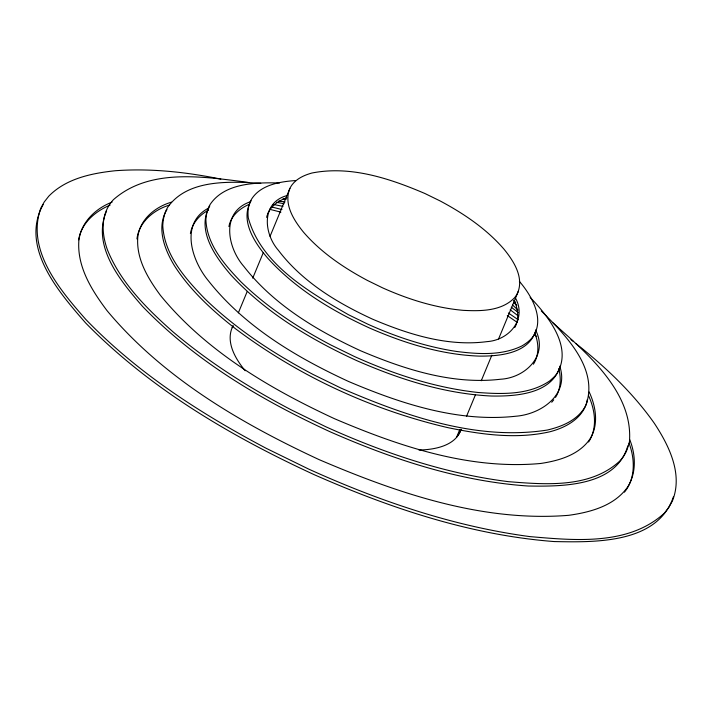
<?xml version="1.0" encoding="UTF-8"?>
<svg xmlns="http://www.w3.org/2000/svg" width="712" height="712" viewBox="0 0 712 712"><rect width="100%" height="100%" fill="white"/><g stroke="black" fill="none" stroke-linecap="round" stroke-linejoin="round"><path stroke-width="1.07" d="M673.383 496.887C657.434 543.888 594.769 542.33 554.292 541.565C470.97 535.21 390.639 508.332 314.579 474.842C231.249 436.447 150.312 388.966 85.68 323.008C59.105 292.525 19.553 247.26 43.156 204.566M627.797 445.908C616.111 486.59 562.48 486.554 528.286 486.02C459.534 481.383 393.158 459.471 330.421 431.917C261.793 400.358 195.177 361.064 142.427 306.285C120.684 281.24 91.261 246.058 106.604 210.939M78.649 239.873C81.186 223.31 95.212 211.215 110.066 205.163M136.944 238.929C139 221.922 153.934 209.8 169.5 205.047M587.302 399.574C586.973 403.98 584.712 407.798 582.113 411.198C573.614 421.842 560.157 427.022 547.279 430.048C476.328 441.12 405.484 415.817 341.173 388.191L313.031 374.432C274.191 353.935 236.945 329.718 205.243 299.147C185.61 278.846 164.223 255.118 162.763 225.428C163.119 219.1 164.401 212.603 167.792 207.165C187.852 178.854 230.172 181.471 260.761 183.304M560.326 365.532C552.441 394.128 515.924 396.45 491.324 396.023C444.733 393.781 399.601 379.363 357.121 360.797C310.806 339.588 265.914 312.791 231.053 275.135C215.514 257.085 195.916 230.163 209.764 205.937M190.398 233.554C192.089 223.345 199.538 214.793 208.563 210.12M228.926 226.576C230.733 216.145 239.499 208.607 248.773 204.522M536.02 329.558C529.853 353.526 499.646 356.347 479.034 356.107C441.102 354.692 404.274 343.157 369.688 328.081C332.059 310.904 295.613 288.983 267.641 258.073C254.878 243.041 239.535 220.569 251.105 200.757M266.608 217.391L267.142 215.353M232.958 325.882C225.09 341.511 235.28 358.741 245.204 370.756M289.918 188.369C283.332 204.059 293.914 220.391 303.552 232.228C321.121 252.555 343.762 267.81 367.312 280.386L382.549 287.835C408.127 299.289 435.29 307.913 463.325 310.352C480.653 311.233 501.132 311.26 514.242 298.07C514.918 297.296 515.55 296.486 516.111 295.631C516.672 294.795 517.17 293.914 517.606 293.006C524.192 277.315 513.61 260.975 503.963 249.147C486.403 228.819 463.761 213.564 440.212 200.989L424.975 193.539C389.811 178.49 350.58 165.389 312.007 173.007C304.629 175.019 297.118 178.356 292.294 184.506C291.368 185.707 290.567 186.998 289.918 188.369L270.053 236.331M418.95 450.011C433.973 449.788 455.992 446.024 460.984 429.292M238.351 312.862L247.224 291.43M252.724 278.17L263.298 252.627M456.526 437.417L459.756 429.612M458.394 434.979L460.539 429.808M459.89 432.353L461.1 429.425M466.458 416.484L475.331 395.062M481.25 380.769L491.823 355.252M498.578 338.965L518.434 291.021M232.201 327.716L233.189 325.882M588.61 442.001C597.715 428.001 595.134 409.978 588.495 395.534M166.964 209.55C156.061 227.386 164.472 249.387 174.395 265.647C190.46 290.71 212.763 310.975 236.064 329.184C298.728 376.052 371.326 409.694 447.501 427.565C480.983 434.516 516.111 439.482 549.913 431.757C564.767 427.876 580.36 419.804 586.118 404.63C598.774 367.819 564.821 334.542 541.271 310.886M555.538 397.349C560.896 388.85 561.207 378.214 558.787 368.691M533.413 364.206C539.385 355.012 538.824 343.095 534.819 333.243M267.409 214.339C270.765 206.035 278.606 200.481 286.9 197.794M514.803 327.476C519.511 319.359 517.882 309.293 514.598 300.971M551.729 402.244L553.74 399.85M624.433 492.161C635.647 478.562 635.006 458.848 629.034 443.113M249.841 201.941C220.542 212.354 227.448 247.723 243.869 266.448C273.782 304.878 316.831 330.546 360.459 350.696C404.354 369.332 452.271 384.88 500.536 379.238C524.993 377.912 548.374 355.92 535.887 330.662M208.741 208.011C179.335 223.283 191.822 260.93 208.527 280.937C244.679 326.675 296.228 357.273 348.453 381.427C400.936 403.74 458.092 422.536 515.835 416.226C540.613 414.331 568.897 395.293 560.033 367.107M112.104 202.101C95.328 208.536 80.492 222.758 78.801 241.404C77.261 267.427 92.053 290.727 107.076 310.699C163.181 377.876 240.665 423.151 319.118 459.632C397.527 493.131 482.273 522.305 568.746 515.31C590.364 512.275 614.162 505.947 627.503 487.222C636.635 473.035 635.798 454.719 629.702 439.535M287.007 195.569C260.921 202.582 263.671 233.607 278.392 250.312C302.28 281.872 337.248 302.912 372.705 319.234C408.483 334.391 447.679 346.788 486.946 341.635C508.688 340.256 527.022 319.857 515.666 298.39M171.556 202.146C155.18 206.809 139.614 219.59 137.763 237.434C136.179 259.052 148.096 278.641 160.44 295.373C206.071 351.212 269.884 388.725 334.498 418.709C399.218 446.308 469.386 470.036 540.702 463.468C558.804 460.744 578.562 455.11 589.678 439.42C599.023 425.091 596.006 406.685 589.189 391.983M295.542 180.563C280.003 181.605 260.556 184.826 251.567 199.138C248.185 204.718 247.473 211.571 248.301 217.952C261.224 264.579 309.302 292.071 348.515 314.748L367.597 324.076C395.881 336.838 425.634 346.735 456.374 351.434C478.144 354.184 501.738 355.84 522.029 345.89C526.168 343.415 530.235 340.514 533.048 336.536C545.072 318.753 531.446 295.391 519.377 281.356M279.549 182.993C256.249 182.37 224.903 182.753 210.245 204.273C207.37 208.883 206.24 214.383 205.893 219.741C206.863 244.661 224.583 264.766 240.985 281.872C267.32 307.531 298.39 327.84 330.804 344.964L354.3 356.454C393.558 374.129 435.077 387.817 478.028 392.481C502.12 394.279 528.963 395.115 549.78 380.875C552.307 378.57 555.04 376.399 556.953 373.524C573.124 347.1 547.991 315.87 530.146 297.385M282.94 198.924L286.108 199.333M278.703 201.095L285.04 201.914M248.684 182.557L246.539 182.139C202.884 176.638 149.369 167.979 113.377 199.716C111.294 202.003 109.47 204.513 107.966 207.219C100.801 220.231 102.501 236.206 107.387 249.707C120.657 282.708 146.592 308.447 172.758 331.641C208.821 362.274 249.013 387.72 290.861 409.667L325.722 426.719C383.75 452.948 444.893 473.685 508.297 481.65C545.543 484.614 590.266 488.396 619.867 460.967C621.781 458.866 623.481 456.579 624.913 454.123C627.183 450.536 628.011 446.308 629.39 442.339C633.805 392.232 586.661 352.983 553.01 322.928M276.47 202.27L284.07 203.774M273.23 204.424L283.002 206.346M220.818 179.086C186.188 172.073 150.668 168.148 115.335 170.729C91.634 173.256 66.1 178.498 48.781 196.183L44.224 201.986L40.726 208.305C26.059 250.393 59.924 289.918 85.805 319.43C137.443 373.035 200.811 413.761 266.297 448.364L308.643 469.074C379.024 500.945 453.072 526.355 529.906 536.608C574.602 540.417 628.385 545.873 664.287 513.236L668.835 507.433L672.333 501.114C683.28 474.326 669.049 445.632 654.364 423.346C632.852 392.704 605.325 366.822 576.07 343.673M271.583 206.934L281.97 209.568M269.474 209.248L280.902 212.149M508.359 312.986L518.363 319.848M507.291 315.567L517.295 322.429M511.278 307.219L518.14 312.417M510.21 309.8L517.918 315.674M535.006 335.192L536.723 336.562M570.962 339.544L573.516 341.609M513.69 302.52L516.761 305.35M512.622 305.092L517.998 310.049M513.521 300.535L515.764 302.92"/></g></svg>
